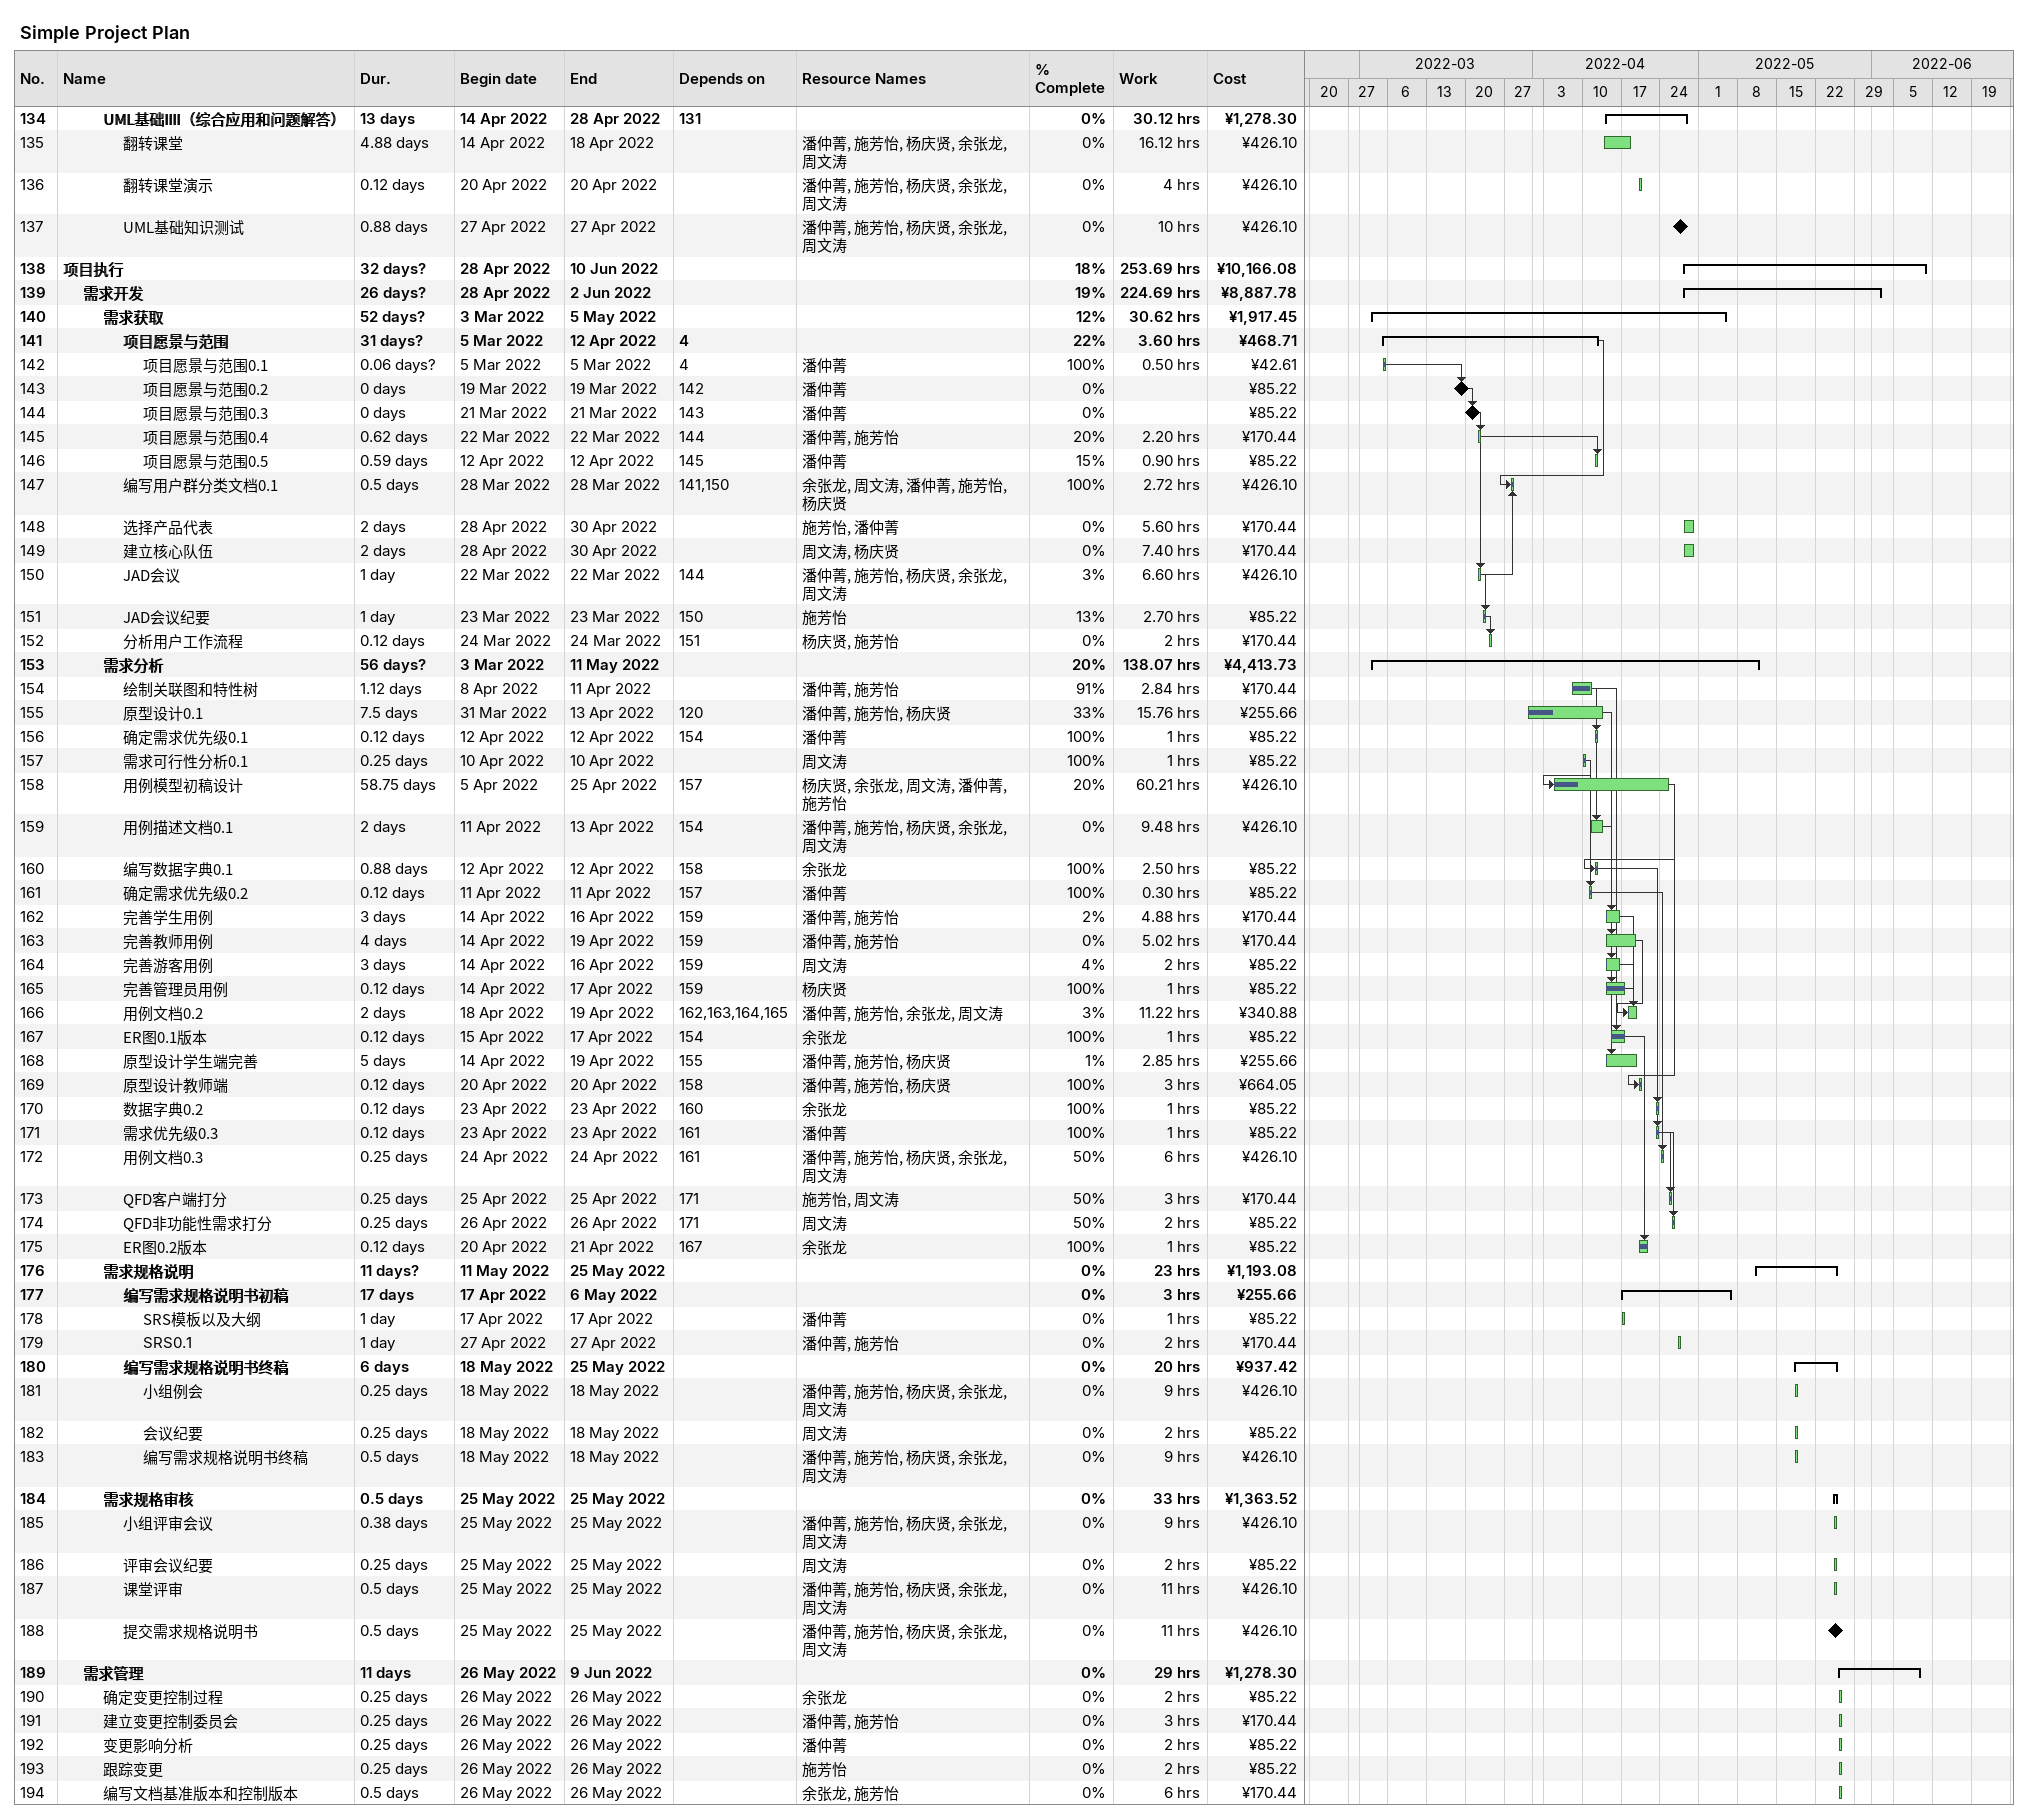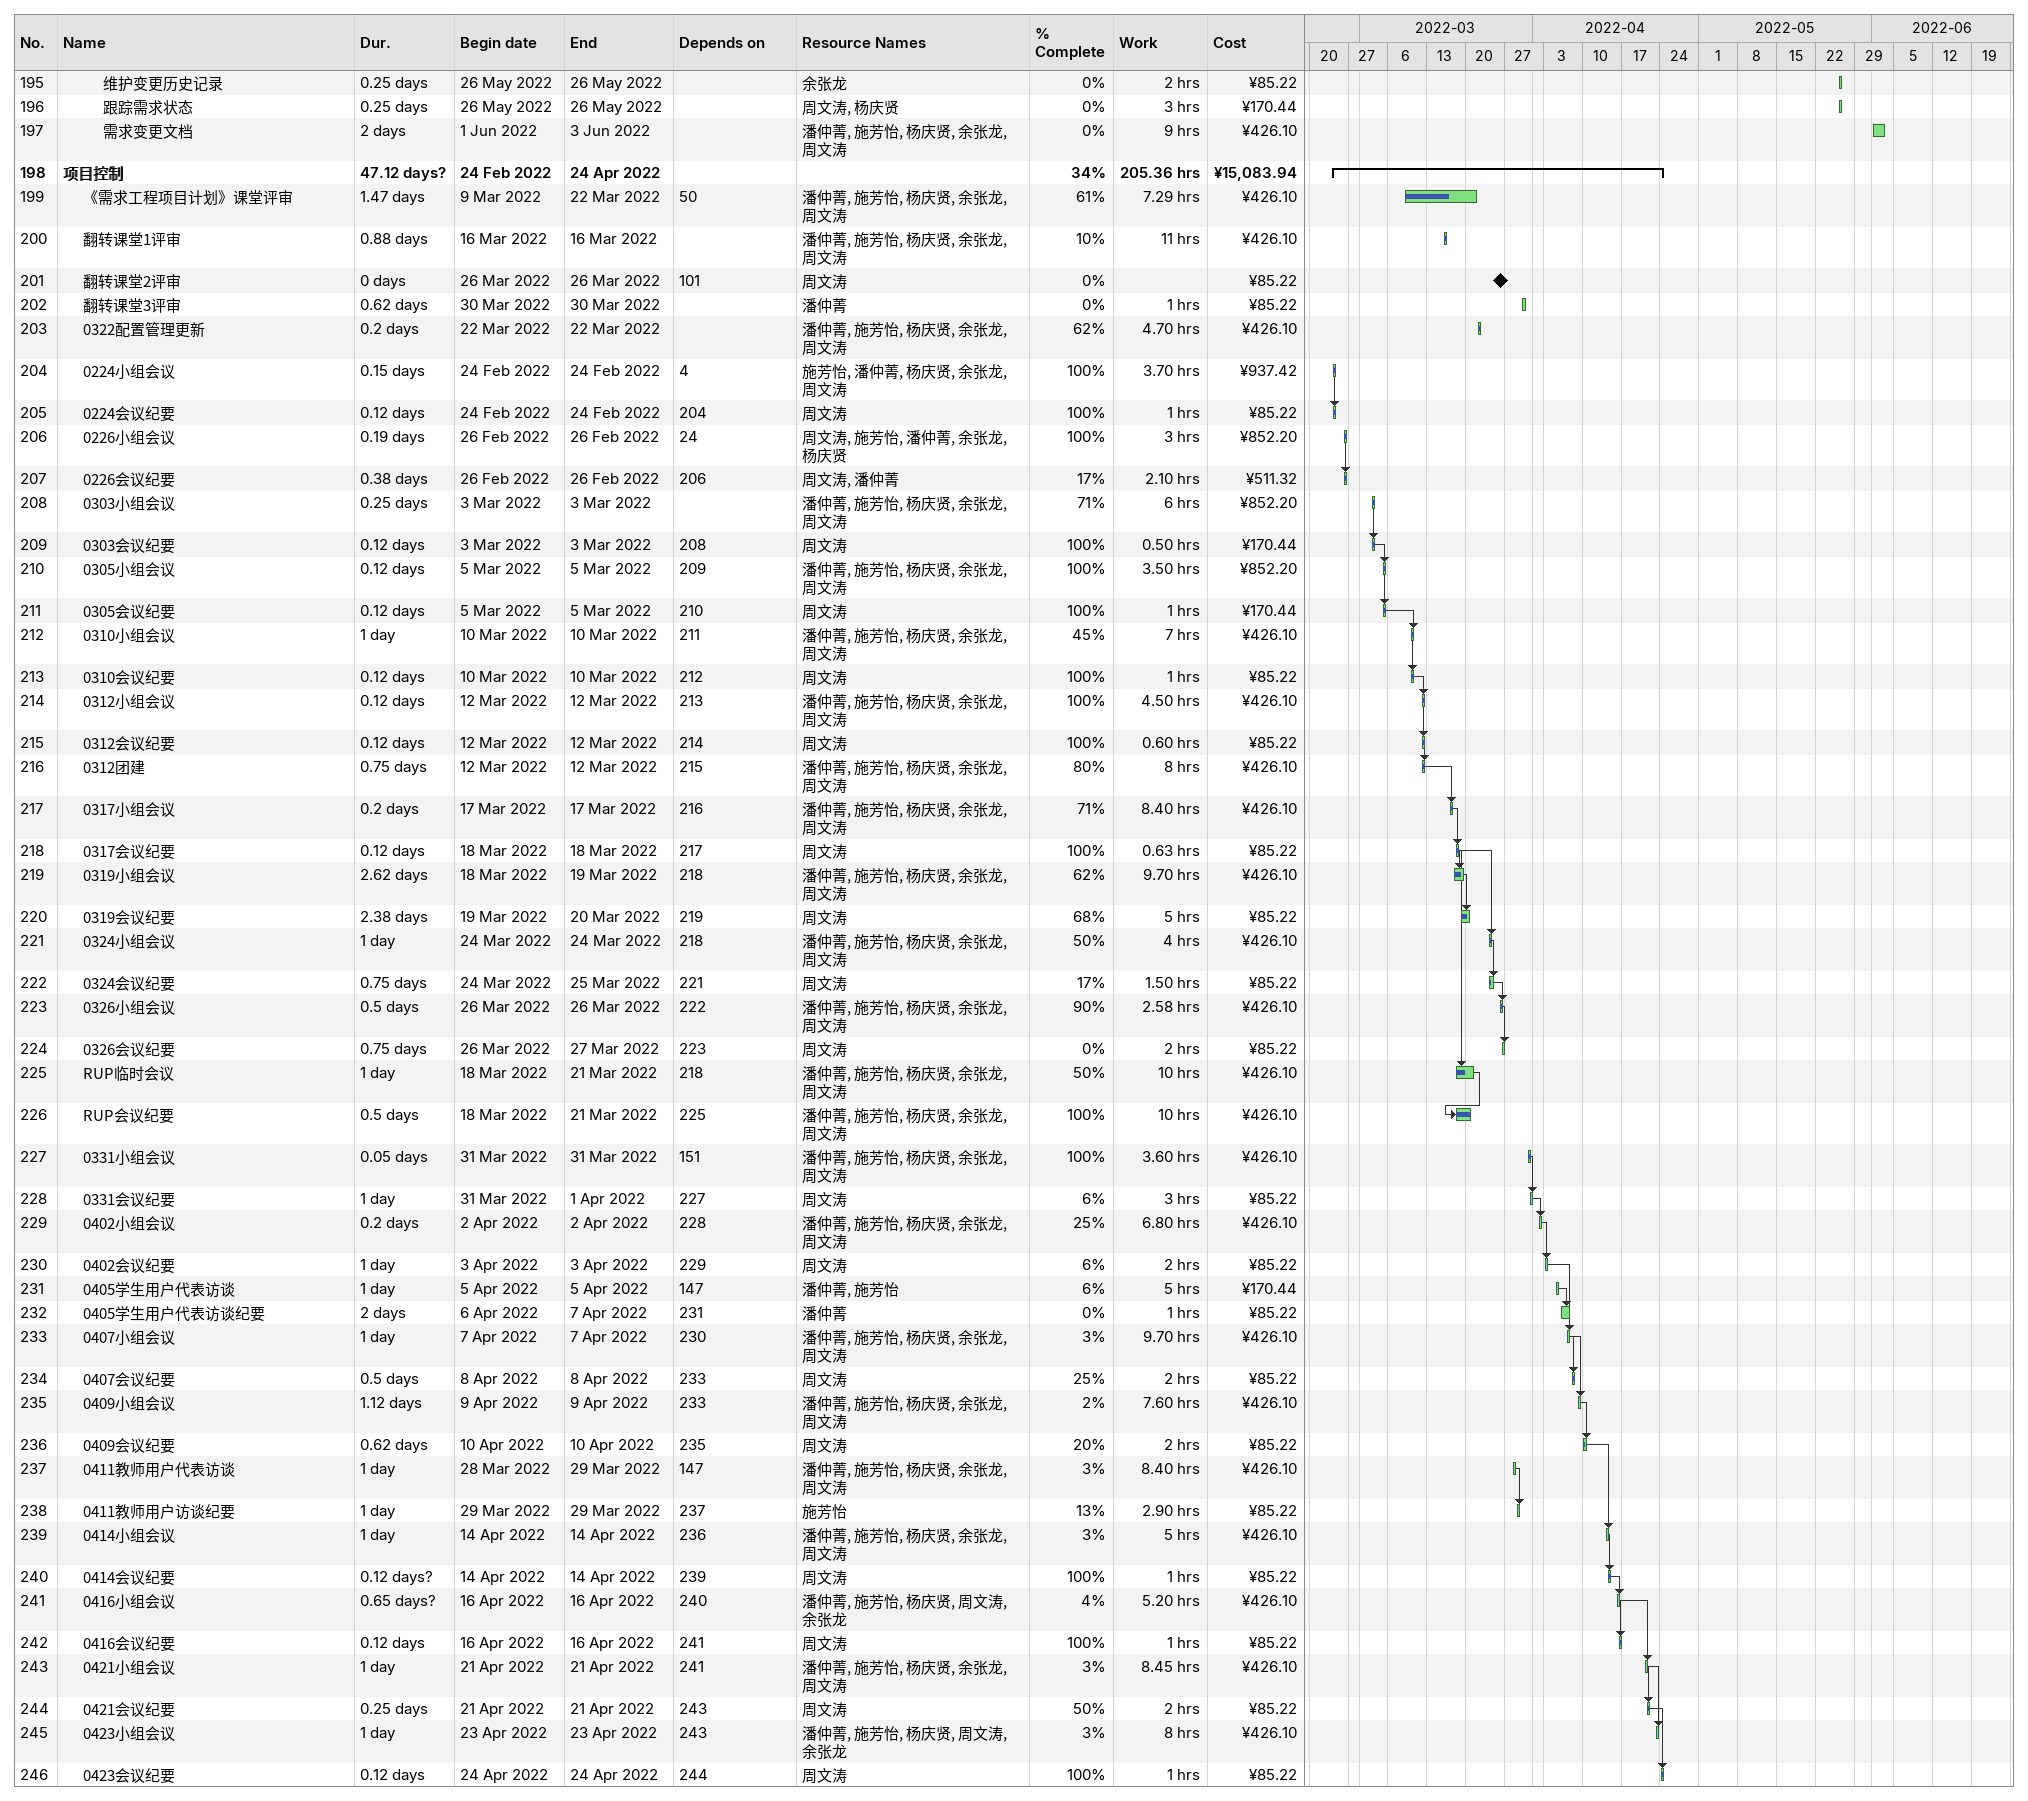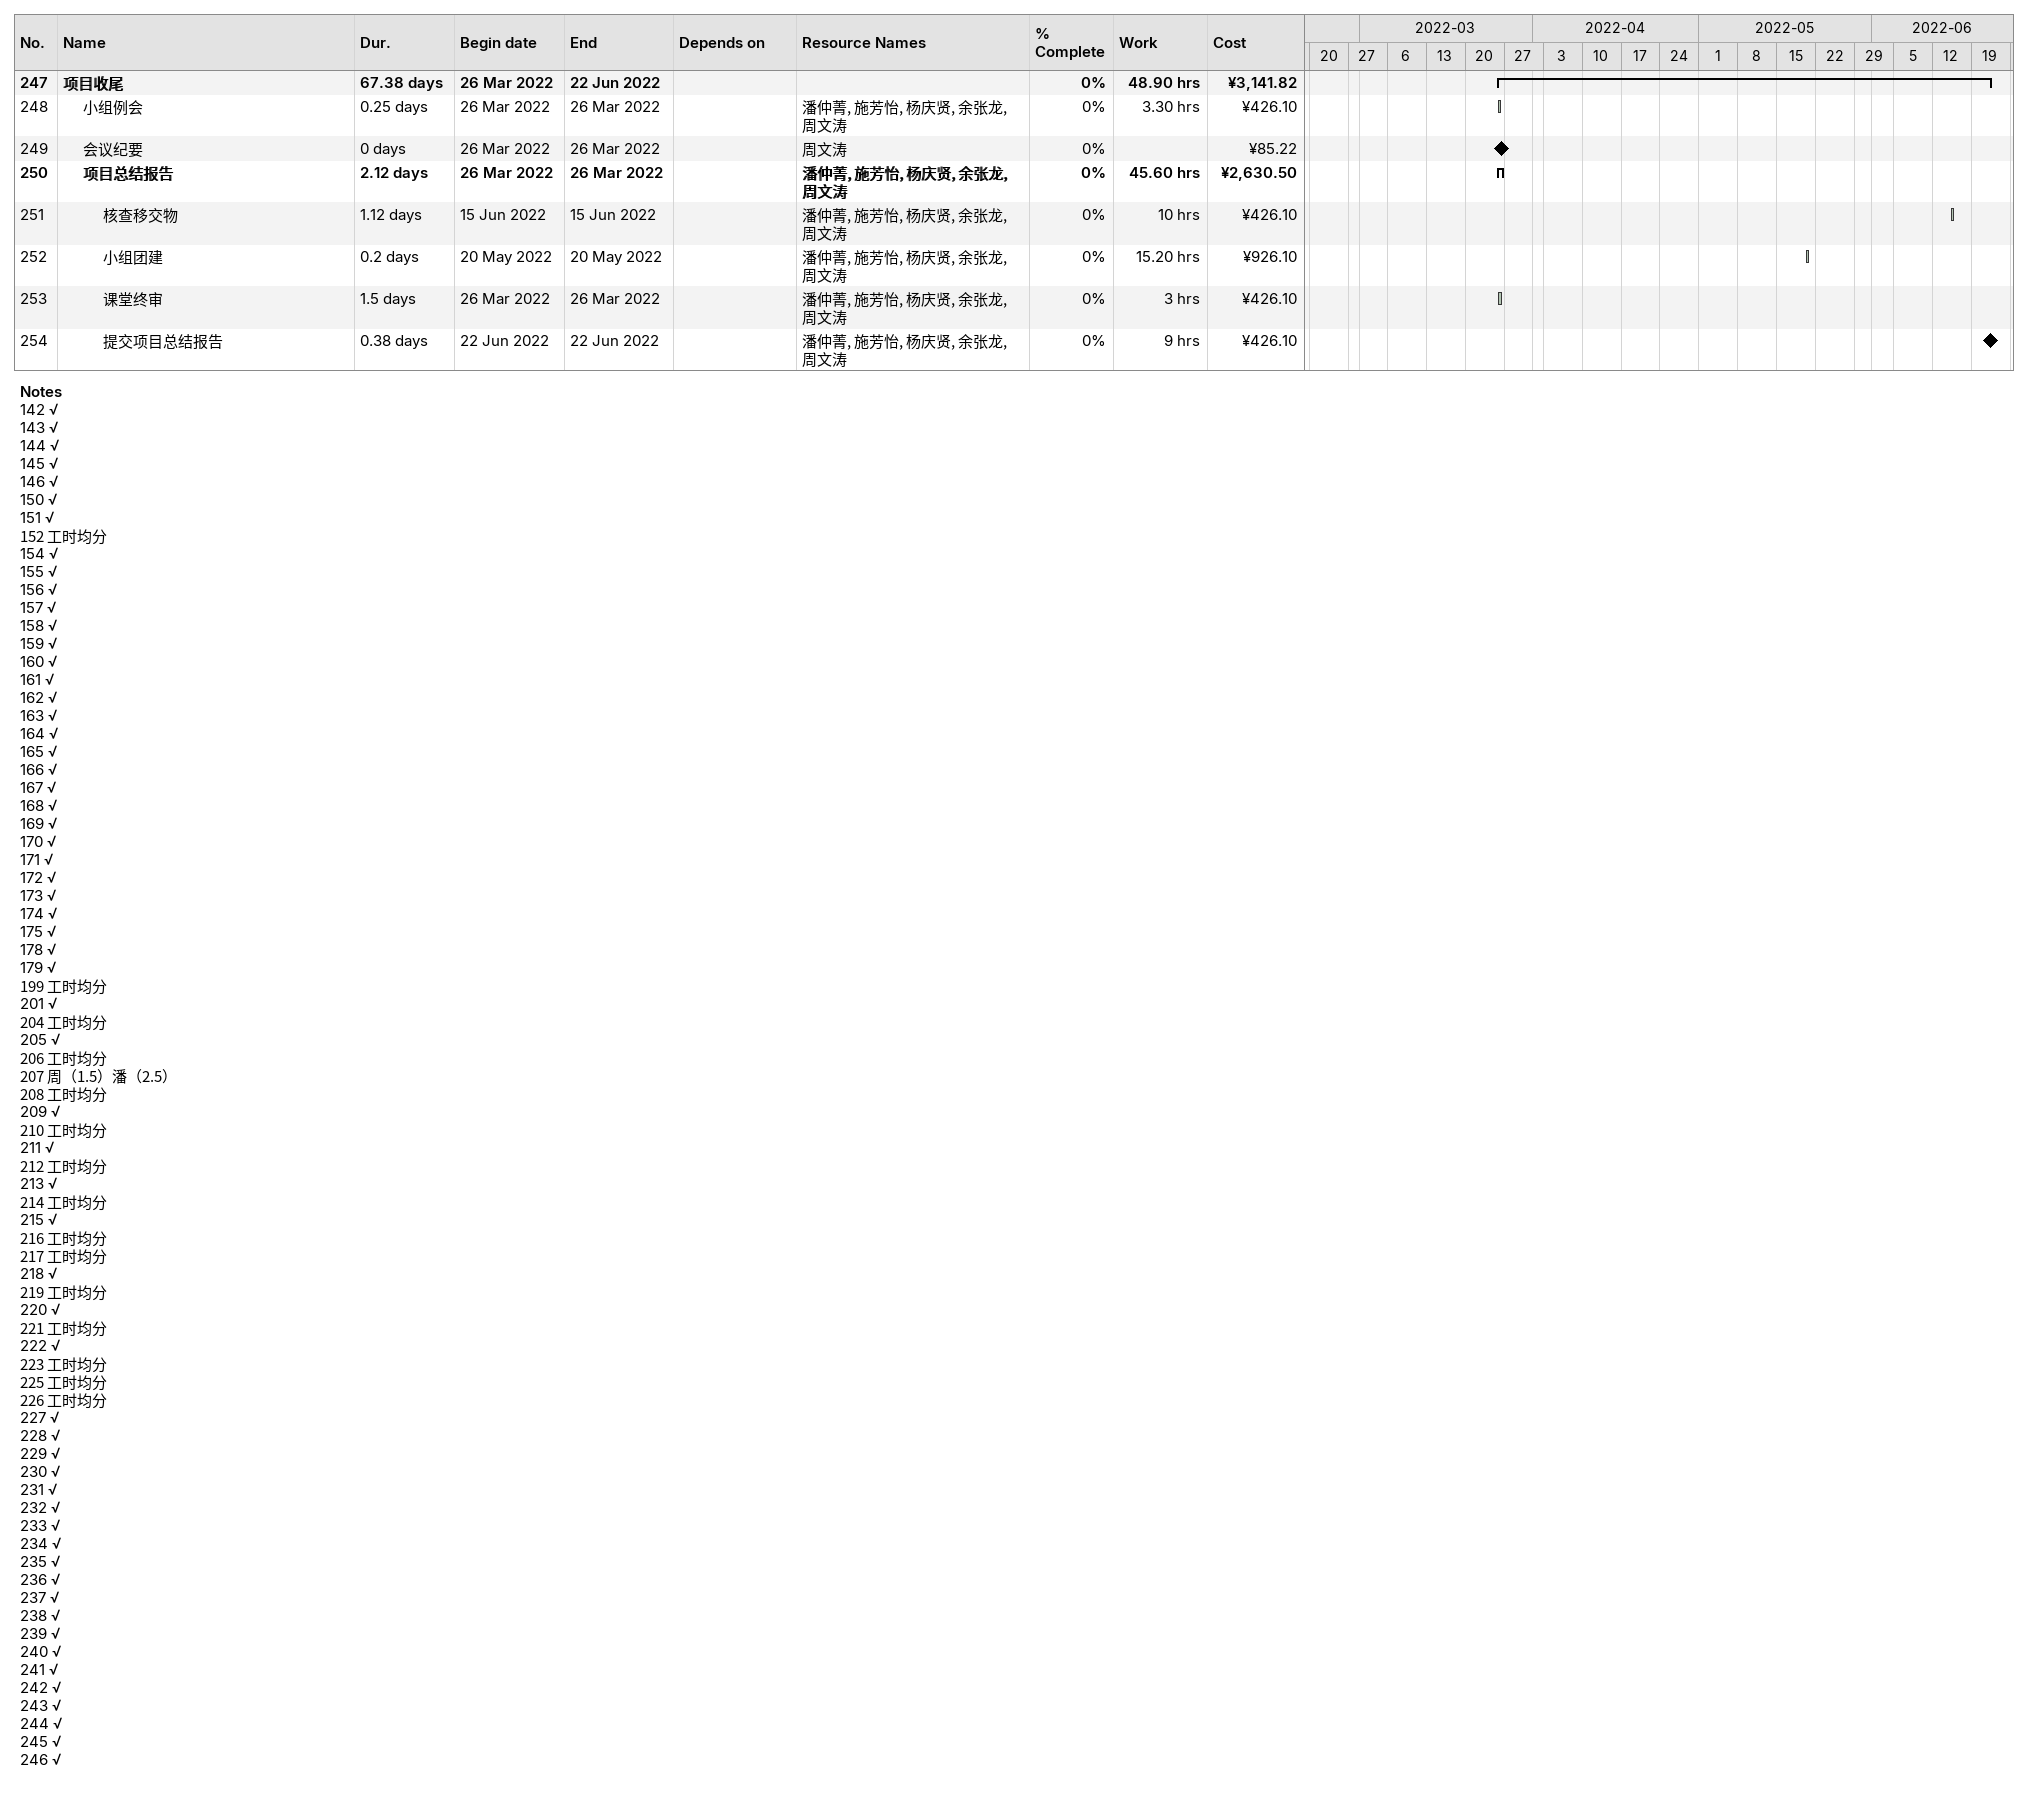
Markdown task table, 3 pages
Simple Project Plan

| ID | Level | Task | Duration | Start | Finish | Predecessors | Resources | % complete | Work (h) | Cost (¥) |
|---|---|---|---|---|---|---|---|---|---|---|
| 134 | 3 | **UML基础IIII（综合应用和问题解答）** | 13d | 2022-04-14 | 2022-04-28 | 131 |  | 0 | 30.12 | 1278.30 |
| 135 | 4 | 翻转课堂 | 4.88d | 2022-04-14 | 2022-04-18 |  | 潘仲菁, 施芳怡, 杨庆贤, 余张龙, 周文涛 | 0 | 16.12 | 426.10 |
| 136 | 4 | 翻转课堂演示 | 0.12d | 2022-04-20 | 2022-04-20 |  | 潘仲菁, 施芳怡, 杨庆贤, 余张龙, 周文涛 | 0 | 4 | 426.10 |
| 137 | 4 | UML基础知识测试 | 0.88d | 2022-04-27 | 2022-04-27 |  | 潘仲菁, 施芳怡, 杨庆贤, 余张龙, 周文涛 | 0 | 10 | 426.10 |
| 138 | 1 | **项目执行** | 32d? | 2022-04-28 | 2022-06-10 |  |  | 18 | 253.69 | 10166.08 |
| 139 | 2 | **需求开发** | 26d? | 2022-04-28 | 2022-06-02 |  |  | 19 | 224.69 | 8887.78 |
| 140 | 3 | **需求获取** | 52d? | 2022-03-03 | 2022-05-05 |  |  | 12 | 30.62 | 1917.45 |
| 141 | 4 | **项目愿景与范围** | 31d? | 2022-03-05 | 2022-04-12 | 4 |  | 22 | 3.60 | 468.71 |
| 142 | 5 | 项目愿景与范围0.1 | 0.06d? | 2022-03-05 | 2022-03-05 | 4 | 潘仲菁 | 100 | 0.50 | 42.61 |
| 143 | 5 | 项目愿景与范围0.2 | 0d | 2022-03-19 | 2022-03-19 | 142 | 潘仲菁 | 0 |  | 85.22 |
| 144 | 5 | 项目愿景与范围0.3 | 0d | 2022-03-21 | 2022-03-21 | 143 | 潘仲菁 | 0 |  | 85.22 |
| 145 | 5 | 项目愿景与范围0.4 | 0.62d | 2022-03-22 | 2022-03-22 | 144 | 潘仲菁, 施芳怡 | 20 | 2.20 | 170.44 |
| 146 | 5 | 项目愿景与范围0.5 | 0.59d | 2022-04-12 | 2022-04-12 | 145 | 潘仲菁 | 15 | 0.90 | 85.22 |
| 147 | 4 | 编写用户群分类文档0.1 | 0.5d | 2022-03-28 | 2022-03-28 | 141, 150 | 余张龙, 周文涛, 潘仲菁, 施芳怡, 杨庆贤 | 100 | 2.72 | 426.10 |
| 148 | 4 | 选择产品代表 | 2d | 2022-04-28 | 2022-04-30 |  | 施芳怡, 潘仲菁 | 0 | 5.60 | 170.44 |
| 149 | 4 | 建立核心队伍 | 2d | 2022-04-28 | 2022-04-30 |  | 周文涛, 杨庆贤 | 0 | 7.40 | 170.44 |
| 150 | 4 | JAD会议 | 1d | 2022-03-22 | 2022-03-22 | 144 | 潘仲菁, 施芳怡, 杨庆贤, 余张龙, 周文涛 | 3 | 6.60 | 426.10 |
| 151 | 4 | JAD会议纪要 | 1d | 2022-03-23 | 2022-03-23 | 150 | 施芳怡 | 13 | 2.70 | 85.22 |
| 152 | 4 | 分析用户工作流程 | 0.12d | 2022-03-24 | 2022-03-24 | 151 | 杨庆贤, 施芳怡 | 0 | 2 | 170.44 |
| 153 | 3 | **需求分析** | 56d? | 2022-03-03 | 2022-05-11 |  |  | 20 | 138.07 | 4413.73 |
| 154 | 4 | 绘制关联图和特性树 | 1.12d | 2022-04-08 | 2022-04-11 |  | 潘仲菁, 施芳怡 | 91 | 2.84 | 170.44 |
| 155 | 4 | 原型设计0.1 | 7.5d | 2022-03-31 | 2022-04-13 | 120 | 潘仲菁, 施芳怡, 杨庆贤 | 33 | 15.76 | 255.66 |
| 156 | 4 | 确定需求优先级0.1 | 0.12d | 2022-04-12 | 2022-04-12 | 154 | 潘仲菁 | 100 | 1 | 85.22 |
| 157 | 4 | 需求可行性分析0.1 | 0.25d | 2022-04-10 | 2022-04-10 |  | 周文涛 | 100 | 1 | 85.22 |
| 158 | 4 | 用例模型初稿设计 | 58.75d | 2022-04-05 | 2022-04-25 | 157 | 杨庆贤, 余张龙, 周文涛, 潘仲菁, 施芳怡 | 20 | 60.21 | 426.10 |
| 159 | 4 | 用例描述文档0.1 | 2d | 2022-04-11 | 2022-04-13 | 154 | 潘仲菁, 施芳怡, 杨庆贤, 余张龙, 周文涛 | 0 | 9.48 | 426.10 |
| 160 | 4 | 编写数据字典0.1 | 0.88d | 2022-04-12 | 2022-04-12 | 158 | 余张龙 | 100 | 2.50 | 85.22 |
| 161 | 4 | 确定需求优先级0.2 | 0.12d | 2022-04-11 | 2022-04-11 | 157 | 潘仲菁 | 100 | 0.30 | 85.22 |
| 162 | 4 | 完善学生用例 | 3d | 2022-04-14 | 2022-04-16 | 159 | 潘仲菁, 施芳怡 | 2 | 4.88 | 170.44 |
| 163 | 4 | 完善教师用例 | 4d | 2022-04-14 | 2022-04-19 | 159 | 潘仲菁, 施芳怡 | 0 | 5.02 | 170.44 |
| 164 | 4 | 完善游客用例 | 3d | 2022-04-14 | 2022-04-16 | 159 | 周文涛 | 4 | 2 | 85.22 |
| 165 | 4 | 完善管理员用例 | 0.12d | 2022-04-14 | 2022-04-17 | 159 | 杨庆贤 | 100 | 1 | 85.22 |
| 166 | 4 | 用例文档0.2 | 2d | 2022-04-18 | 2022-04-19 | 162, 163, 164, 165 | 潘仲菁, 施芳怡, 余张龙, 周文涛 | 3 | 11.22 | 340.88 |
| 167 | 4 | ER图0.1版本 | 0.12d | 2022-04-15 | 2022-04-17 | 154 | 余张龙 | 100 | 1 | 85.22 |
| 168 | 4 | 原型设计学生端完善 | 5d | 2022-04-14 | 2022-04-19 | 155 | 潘仲菁, 施芳怡, 杨庆贤 | 1 | 2.85 | 255.66 |
| 169 | 4 | 原型设计教师端 | 0.12d | 2022-04-20 | 2022-04-20 | 158 | 潘仲菁, 施芳怡, 杨庆贤 | 100 | 3 | 664.05 |
| 170 | 4 | 数据字典0.2 | 0.12d | 2022-04-23 | 2022-04-23 | 160 | 余张龙 | 100 | 1 | 85.22 |
| 171 | 4 | 需求优先级0.3 | 0.12d | 2022-04-23 | 2022-04-23 | 161 | 潘仲菁 | 100 | 1 | 85.22 |
| 172 | 4 | 用例文档0.3 | 0.25d | 2022-04-24 | 2022-04-24 | 161 | 潘仲菁, 施芳怡, 杨庆贤, 余张龙, 周文涛 | 50 | 6 | 426.10 |
| 173 | 4 | QFD客户端打分 | 0.25d | 2022-04-25 | 2022-04-25 | 171 | 施芳怡, 周文涛 | 50 | 3 | 170.44 |
| 174 | 4 | QFD非功能性需求打分 | 0.25d | 2022-04-26 | 2022-04-26 | 171 | 周文涛 | 50 | 2 | 85.22 |
| 175 | 4 | ER图0.2版本 | 0.12d | 2022-04-20 | 2022-04-21 | 167 | 余张龙 | 100 | 1 | 85.22 |
| 176 | 3 | **需求规格说明** | 11d? | 2022-05-11 | 2022-05-25 |  |  | 0 | 23 | 1193.08 |
| 177 | 4 | **编写需求规格说明书初稿** | 17d | 2022-04-17 | 2022-05-06 |  |  | 0 | 3 | 255.66 |
| 178 | 5 | SRS模板以及大纲 | 1d | 2022-04-17 | 2022-04-17 |  | 潘仲菁 | 0 | 1 | 85.22 |
| 179 | 5 | SRS0.1 | 1d | 2022-04-27 | 2022-04-27 |  | 潘仲菁, 施芳怡 | 0 | 2 | 170.44 |
| 180 | 4 | **编写需求规格说明书终稿** | 6d | 2022-05-18 | 2022-05-25 |  |  | 0 | 20 | 937.42 |
| 181 | 5 | 小组例会 | 0.25d | 2022-05-18 | 2022-05-18 |  | 潘仲菁, 施芳怡, 杨庆贤, 余张龙, 周文涛 | 0 | 9 | 426.10 |
| 182 | 5 | 会议纪要 | 0.25d | 2022-05-18 | 2022-05-18 |  | 周文涛 | 0 | 2 | 85.22 |
| 183 | 5 | 编写需求规格说明书终稿 | 0.5d | 2022-05-18 | 2022-05-18 |  | 潘仲菁, 施芳怡, 杨庆贤, 余张龙, 周文涛 | 0 | 9 | 426.10 |
| 184 | 3 | **需求规格审核** | 0.5d | 2022-05-25 | 2022-05-25 |  |  | 0 | 33 | 1363.52 |
| 185 | 4 | 小组评审会议 | 0.38d | 2022-05-25 | 2022-05-25 |  | 潘仲菁, 施芳怡, 杨庆贤, 余张龙, 周文涛 | 0 | 9 | 426.10 |
| 186 | 4 | 评审会议纪要 | 0.25d | 2022-05-25 | 2022-05-25 |  | 周文涛 | 0 | 2 | 85.22 |
| 187 | 4 | 课堂评审 | 0.5d | 2022-05-25 | 2022-05-25 |  | 潘仲菁, 施芳怡, 杨庆贤, 余张龙, 周文涛 | 0 | 11 | 426.10 |
| 188 | 4 | 提交需求规格说明书 | 0.5d | 2022-05-25 | 2022-05-25 |  | 潘仲菁, 施芳怡, 杨庆贤, 余张龙, 周文涛 | 0 | 11 | 426.10 |
| 189 | 2 | **需求管理** | 11d | 2022-05-26 | 2022-06-09 |  |  | 0 | 29 | 1278.30 |
| 190 | 3 | 确定变更控制过程 | 0.25d | 2022-05-26 | 2022-05-26 |  | 余张龙 | 0 | 2 | 85.22 |
| 191 | 3 | 建立变更控制委员会 | 0.25d | 2022-05-26 | 2022-05-26 |  | 潘仲菁, 施芳怡 | 0 | 3 | 170.44 |
| 192 | 3 | 变更影响分析 | 0.25d | 2022-05-26 | 2022-05-26 |  | 潘仲菁 | 0 | 2 | 85.22 |
| 193 | 3 | 跟踪变更 | 0.25d | 2022-05-26 | 2022-05-26 |  | 施芳怡 | 0 | 2 | 85.22 |
| 194 | 3 | 编写文档基准版本和控制版本 | 0.5d | 2022-05-26 | 2022-05-26 |  | 余张龙, 施芳怡 | 0 | 6 | 170.44 |
| 195 | 3 | 维护变更历史记录 | 0.25d | 2022-05-26 | 2022-05-26 |  | 余张龙 | 0 | 2 | 85.22 |
| 196 | 3 | 跟踪需求状态 | 0.25d | 2022-05-26 | 2022-05-26 |  | 周文涛, 杨庆贤 | 0 | 3 | 170.44 |
| 197 | 3 | 需求变更文档 | 2d | 2022-06-01 | 2022-06-03 |  | 潘仲菁, 施芳怡, 杨庆贤, 余张龙, 周文涛 | 0 | 9 | 426.10 |
| 198 | 1 | **项目控制** | 47.12d? | 2022-02-24 | 2022-04-24 |  |  | 34 | 205.36 | 15083.94 |
| 199 | 2 | 《需求工程项目计划》课堂评审 | 1.47d | 2022-03-09 | 2022-03-22 | 50 | 潘仲菁, 施芳怡, 杨庆贤, 余张龙, 周文涛 | 61 | 7.29 | 426.10 |
| 200 | 2 | 翻转课堂1评审 | 0.88d | 2022-03-16 | 2022-03-16 |  | 潘仲菁, 施芳怡, 杨庆贤, 余张龙, 周文涛 | 10 | 11 | 426.10 |
| 201 | 2 | 翻转课堂2评审 | 0d | 2022-03-26 | 2022-03-26 | 101 | 周文涛 | 0 |  | 85.22 |
| 202 | 2 | 翻转课堂3评审 | 0.62d | 2022-03-30 | 2022-03-30 |  | 潘仲菁 | 0 | 1 | 85.22 |
| 203 | 2 | 0322配置管理更新 | 0.2d | 2022-03-22 | 2022-03-22 |  | 潘仲菁, 施芳怡, 杨庆贤, 余张龙, 周文涛 | 62 | 4.70 | 426.10 |
| 204 | 2 | 0224小组会议 | 0.15d | 2022-02-24 | 2022-02-24 | 4 | 施芳怡, 潘仲菁, 杨庆贤, 余张龙, 周文涛 | 100 | 3.70 | 937.42 |
| 205 | 2 | 0224会议纪要 | 0.12d | 2022-02-24 | 2022-02-24 | 204 | 周文涛 | 100 | 1 | 85.22 |
| 206 | 2 | 0226小组会议 | 0.19d | 2022-02-26 | 2022-02-26 | 24 | 周文涛, 施芳怡, 潘仲菁, 余张龙, 杨庆贤 | 100 | 3 | 852.20 |
| 207 | 2 | 0226会议纪要 | 0.38d | 2022-02-26 | 2022-02-26 | 206 | 周文涛, 潘仲菁 | 17 | 2.10 | 511.32 |
| 208 | 2 | 0303小组会议 | 0.25d | 2022-03-03 | 2022-03-03 |  | 潘仲菁, 施芳怡, 杨庆贤, 余张龙, 周文涛 | 71 | 6 | 852.20 |
| 209 | 2 | 0303会议纪要 | 0.12d | 2022-03-03 | 2022-03-03 | 208 | 周文涛 | 100 | 0.50 | 170.44 |
| 210 | 2 | 0305小组会议 | 0.12d | 2022-03-05 | 2022-03-05 | 209 | 潘仲菁, 施芳怡, 杨庆贤, 余张龙, 周文涛 | 100 | 3.50 | 852.20 |
| 211 | 2 | 0305会议纪要 | 0.12d | 2022-03-05 | 2022-03-05 | 210 | 周文涛 | 100 | 1 | 170.44 |
| 212 | 2 | 0310小组会议 | 1d | 2022-03-10 | 2022-03-10 | 211 | 潘仲菁, 施芳怡, 杨庆贤, 余张龙, 周文涛 | 45 | 7 | 426.10 |
| 213 | 2 | 0310会议纪要 | 0.12d | 2022-03-10 | 2022-03-10 | 212 | 周文涛 | 100 | 1 | 85.22 |
| 214 | 2 | 0312小组会议 | 0.12d | 2022-03-12 | 2022-03-12 | 213 | 潘仲菁, 施芳怡, 杨庆贤, 余张龙, 周文涛 | 100 | 4.50 | 426.10 |
| 215 | 2 | 0312会议纪要 | 0.12d | 2022-03-12 | 2022-03-12 | 214 | 周文涛 | 100 | 0.60 | 85.22 |
| 216 | 2 | 0312团建 | 0.75d | 2022-03-12 | 2022-03-12 | 215 | 潘仲菁, 施芳怡, 杨庆贤, 余张龙, 周文涛 | 80 | 8 | 426.10 |
| 217 | 2 | 0317小组会议 | 0.2d | 2022-03-17 | 2022-03-17 | 216 | 潘仲菁, 施芳怡, 杨庆贤, 余张龙, 周文涛 | 71 | 8.40 | 426.10 |
| 218 | 2 | 0317会议纪要 | 0.12d | 2022-03-18 | 2022-03-18 | 217 | 周文涛 | 100 | 0.63 | 85.22 |
| 219 | 2 | 0319小组会议 | 2.62d | 2022-03-18 | 2022-03-19 | 218 | 潘仲菁, 施芳怡, 杨庆贤, 余张龙, 周文涛 | 62 | 9.70 | 426.10 |
| 220 | 2 | 0319会议纪要 | 2.38d | 2022-03-19 | 2022-03-20 | 219 | 周文涛 | 68 | 5 | 85.22 |
| 221 | 2 | 0324小组会议 | 1d | 2022-03-24 | 2022-03-24 | 218 | 潘仲菁, 施芳怡, 杨庆贤, 余张龙, 周文涛 | 50 | 4 | 426.10 |
| 222 | 2 | 0324会议纪要 | 0.75d | 2022-03-24 | 2022-03-25 | 221 | 周文涛 | 17 | 1.50 | 85.22 |
| 223 | 2 | 0326小组会议 | 0.5d | 2022-03-26 | 2022-03-26 | 222 | 潘仲菁, 施芳怡, 杨庆贤, 余张龙, 周文涛 | 90 | 2.58 | 426.10 |
| 224 | 2 | 0326会议纪要 | 0.75d | 2022-03-26 | 2022-03-27 | 223 | 周文涛 | 0 | 2 | 85.22 |
| 225 | 2 | RUP临时会议 | 1d | 2022-03-18 | 2022-03-21 | 218 | 潘仲菁, 施芳怡, 杨庆贤, 余张龙, 周文涛 | 50 | 10 | 426.10 |
| 226 | 2 | RUP会议纪要 | 0.5d | 2022-03-18 | 2022-03-21 | 225 | 潘仲菁, 施芳怡, 杨庆贤, 余张龙, 周文涛 | 100 | 10 | 426.10 |
| 227 | 2 | 0331小组会议 | 0.05d | 2022-03-31 | 2022-03-31 | 151 | 潘仲菁, 施芳怡, 杨庆贤, 余张龙, 周文涛 | 100 | 3.60 | 426.10 |
| 228 | 2 | 0331会议纪要 | 1d | 2022-03-31 | 2022-04-01 | 227 | 周文涛 | 6 | 3 | 85.22 |
| 229 | 2 | 0402小组会议 | 0.2d | 2022-04-02 | 2022-04-02 | 228 | 潘仲菁, 施芳怡, 杨庆贤, 余张龙, 周文涛 | 25 | 6.80 | 426.10 |
| 230 | 2 | 0402会议纪要 | 1d | 2022-04-03 | 2022-04-03 | 229 | 周文涛 | 6 | 2 | 85.22 |
| 231 | 2 | 0405学生用户代表访谈 | 1d | 2022-04-05 | 2022-04-05 | 147 | 潘仲菁, 施芳怡 | 6 | 5 | 170.44 |
| 232 | 2 | 0405学生用户代表访谈纪要 | 2d | 2022-04-06 | 2022-04-07 | 231 | 潘仲菁 | 0 | 1 | 85.22 |
| 233 | 2 | 0407小组会议 | 1d | 2022-04-07 | 2022-04-07 | 230 | 潘仲菁, 施芳怡, 杨庆贤, 余张龙, 周文涛 | 3 | 9.70 | 426.10 |
| 234 | 2 | 0407会议纪要 | 0.5d | 2022-04-08 | 2022-04-08 | 233 | 周文涛 | 25 | 2 | 85.22 |
| 235 | 2 | 0409小组会议 | 1.12d | 2022-04-09 | 2022-04-09 | 233 | 潘仲菁, 施芳怡, 杨庆贤, 余张龙, 周文涛 | 2 | 7.60 | 426.10 |
| 236 | 2 | 0409会议纪要 | 0.62d | 2022-04-10 | 2022-04-10 | 235 | 周文涛 | 20 | 2 | 85.22 |
| 237 | 2 | 0411教师用户代表访谈 | 1d | 2022-03-28 | 2022-03-29 | 147 | 潘仲菁, 施芳怡, 杨庆贤, 余张龙, 周文涛 | 3 | 8.40 | 426.10 |
| 238 | 2 | 0411教师用户访谈纪要 | 1d | 2022-03-29 | 2022-03-29 | 237 | 施芳怡 | 13 | 2.90 | 85.22 |
| 239 | 2 | 0414小组会议 | 1d | 2022-04-14 | 2022-04-14 | 236 | 潘仲菁, 施芳怡, 杨庆贤, 余张龙, 周文涛 | 3 | 5 | 426.10 |
| 240 | 2 | 0414会议纪要 | 0.12d? | 2022-04-14 | 2022-04-14 | 239 | 周文涛 | 100 | 1 | 85.22 |
| 241 | 2 | 0416小组会议 | 0.65d? | 2022-04-16 | 2022-04-16 | 240 | 潘仲菁, 施芳怡, 杨庆贤, 周文涛, 余张龙 | 4 | 5.20 | 426.10 |
| 242 | 2 | 0416会议纪要 | 0.12d | 2022-04-16 | 2022-04-16 | 241 | 周文涛 | 100 | 1 | 85.22 |
| 243 | 2 | 0421小组会议 | 1d | 2022-04-21 | 2022-04-21 | 241 | 潘仲菁, 施芳怡, 杨庆贤, 余张龙, 周文涛 | 3 | 8.45 | 426.10 |
| 244 | 2 | 0421会议纪要 | 0.25d | 2022-04-21 | 2022-04-21 | 243 | 周文涛 | 50 | 2 | 85.22 |
| 245 | 2 | 0423小组会议 | 1d | 2022-04-23 | 2022-04-23 | 243 | 潘仲菁, 施芳怡, 杨庆贤, 周文涛, 余张龙 | 3 | 8 | 426.10 |
| 246 | 2 | 0423会议纪要 | 0.12d | 2022-04-24 | 2022-04-24 | 244 | 周文涛 | 100 | 1 | 85.22 |
| 247 | 1 | **项目收尾** | 67.38d | 2022-03-26 | 2022-06-22 |  |  | 0 | 48.90 | 3141.82 |
| 248 | 2 | 小组例会 | 0.25d | 2022-03-26 | 2022-03-26 |  | 潘仲菁, 施芳怡, 杨庆贤, 余张龙, 周文涛 | 0 | 3.30 | 426.10 |
| 249 | 2 | 会议纪要 | 0d | 2022-03-26 | 2022-03-26 |  | 周文涛 | 0 |  | 85.22 |
| 250 | 2 | **项目总结报告** | 2.12d | 2022-03-26 | 2022-03-26 |  | 潘仲菁, 施芳怡, 杨庆贤, 余张龙, 周文涛 | 0 | 45.60 | 2630.50 |
| 251 | 3 | 核查移交物 | 1.12d | 2022-06-15 | 2022-06-15 |  | 潘仲菁, 施芳怡, 杨庆贤, 余张龙, 周文涛 | 0 | 10 | 426.10 |
| 252 | 3 | 小组团建 | 0.2d | 2022-05-20 | 2022-05-20 |  | 潘仲菁, 施芳怡, 杨庆贤, 余张龙, 周文涛 | 0 | 15.20 | 926.10 |
| 253 | 3 | 课堂终审 | 1.5d | 2022-03-26 | 2022-03-26 |  | 潘仲菁, 施芳怡, 杨庆贤, 余张龙, 周文涛 | 0 | 3 | 426.10 |
| 254 | 3 | 提交项目总结报告 | 0.38d | 2022-06-22 | 2022-06-22 |  | 潘仲菁, 施芳怡, 杨庆贤, 余张龙, 周文涛 | 0 | 9 | 426.10 |

Notes
- 142: √
- 143: √
- 144: √
- 145: √
- 146: √
- 150: √
- 151: √
- 152: 工时均分
- 154: √
- 155: √
- 156: √
- 157: √
- 158: √
- 159: √
- 160: √
- 161: √
- 162: √
- 163: √
- 164: √
- 165: √
- 166: √
- 167: √
- 168: √
- 169: √
- 170: √
- 171: √
- 172: √
- 173: √
- 174: √
- 175: √
- 178: √
- 179: √
- 199: 工时均分
- 201: √
- 204: 工时均分
- 205: √
- 206: 工时均分
- 207: 周（1.5）潘（2.5）
- 208: 工时均分
- 209: √
- 210: 工时均分
- 211: √
- 212: 工时均分
- 213: √
- 214: 工时均分
- 215: √
- 216: 工时均分
- 217: 工时均分
- 218: √
- 219: 工时均分
- 220: √
- 221: 工时均分
- 222: √
- 223: 工时均分
- 225: 工时均分
- 226: 工时均分
- 227: √
- 228: √
- 229: √
- 230: √
- 231: √
- 232: √
- 233: √
- 234: √
- 235: √
- 236: √
- 237: √
- 238: √
- 239: √
- 240: √
- 241: √
- 242: √
- 243: √
- 244: √
- 245: √
- 246: √
